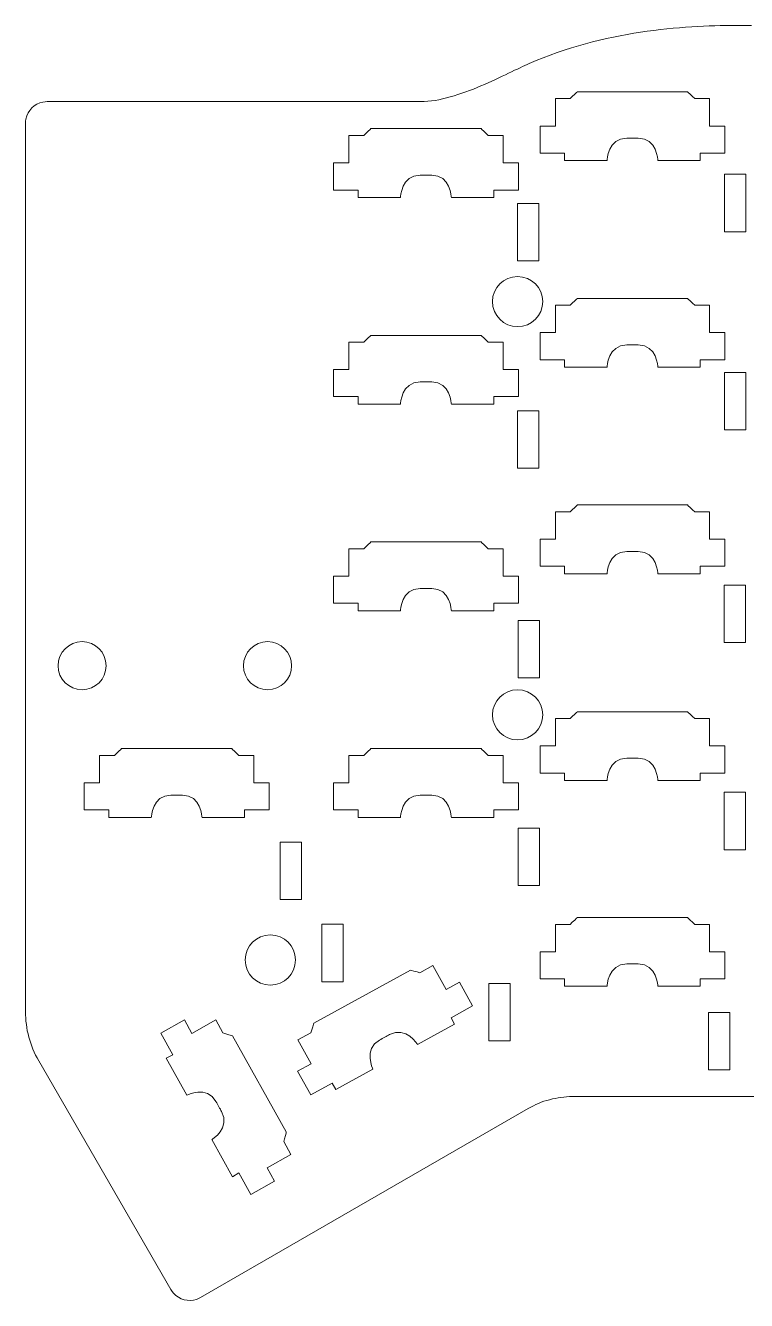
# Model space of a CAD drawing. Header units: millimetres. Extents: x 38 to 180, y 0 to 118.
# Drawn here: x 38.2 to 104.5, y 0.4 to 117.6 of the extents above; entities that cross this region are included whole.
import ezdxf

# ---------------------------------------------------------------- set-up
doc = ezdxf.new("R2010")
doc.units = ezdxf.units.MM
doc.header["$MEASUREMENT"] = 0
for name, color, linetype in [('Layer 2', 7, 'Continuous'), ('Layer 3', 7, 'Continuous'), ('Layer 6', 7, 'Continuous')]:
    doc.layers.add(name, color=color, linetype=linetype)

# ---------------------------------------------------------------- blocks, each defined once
blk = doc.blocks.new('block 2')
at = {"layer": 'Layer 2', "color": 1, "lineweight": 9, "true_color": 0xff0000}
for points in [[(96.61, 117.24), (97.21, 117.31)], [(97.21, 117.31), (97.79, 117.37)], [(97.79, 117.37), (98.37, 117.42)], [(98.37, 117.42), (98.93, 117.46)], [(98.93, 117.46), (99.49, 117.5)], [(99.49, 117.5), (100.04, 117.53)], [(100.04, 117.53), (100.57, 117.56)], [(100.57, 117.56), (101.1, 117.58)], [(101.1, 117.58), (101.61, 117.59)], [(101.61, 117.59), (102.11, 117.61)], [(102.11, 117.61), (102.6, 117.61)], [(102.6, 117.61), (103.08, 117.62)], [(103.08, 117.62), (103.54, 117.62)], [(103.54, 117.62), (103.79, 117.62)], [(103.79, 117.62), (104.12, 117.62)], [(104.12, 117.62), (104.52, 117.62)], [(104.52, 117.62), (104.98, 117.62)], [(89.71, 115.94), (90.36, 116.11)], [(90.36, 116.11), (91, 116.27)], [(91, 116.27), (91.64, 116.42)], [(91.64, 116.42), (92.28, 116.56)], [(92.28, 116.56), (92.92, 116.68)], [(92.92, 116.68), (93.55, 116.8)], [(93.55, 116.8), (94.17, 116.91)], [(94.17, 116.91), (94.79, 117)], [(94.79, 117), (95.4, 117.09)], [(95.4, 117.09), (96.01, 117.17)], [(96.01, 117.17), (96.61, 117.24)], [(85.82, 114.66), (86.47, 114.9)], [(86.47, 114.9), (87.12, 115.14)], [(87.12, 115.14), (87.77, 115.36)], [(87.77, 115.36), (88.42, 115.56)], [(88.42, 115.56), (89.07, 115.76)], [(89.07, 115.76), (89.71, 115.94)], [(83.45, 113.62), (83.7, 113.74)], [(83.7, 113.74), (83.93, 113.85)], [(83.93, 113.85), (84.15, 113.95)], [(84.15, 113.95), (84.35, 114.04)], [(84.35, 114.04), (84.54, 114.12)], [(84.54, 114.12), (85.18, 114.4)], [(85.18, 114.4), (85.82, 114.66)], [(81.11, 112.51), (81.43, 112.66)], [(81.43, 112.66), (81.75, 112.8)], [(81.75, 112.8), (82.05, 112.95)], [(82.05, 112.95), (82.35, 113.09)], [(82.35, 113.09), (82.64, 113.23)], [(82.64, 113.23), (82.92, 113.37)], [(82.92, 113.37), (83.19, 113.5)], [(83.19, 113.5), (83.45, 113.62)], [(77.99, 111.27), (78.35, 111.39)], [(78.35, 111.39), (78.7, 111.51)], [(78.7, 111.51), (79.06, 111.65)], [(79.06, 111.65), (79.41, 111.78)], [(79.41, 111.78), (79.76, 111.92)], [(79.76, 111.92), (80.1, 112.07)], [(80.1, 112.07), (80.44, 112.21)], [(80.44, 112.21), (80.78, 112.36)], [(80.78, 112.36), (81.11, 112.51)], [(38.8, 110.04), (39.01, 110.22)], [(39.01, 110.22), (39.26, 110.38)], [(39.26, 110.38), (39.52, 110.5)], [(39.52, 110.5), (39.81, 110.58)], [(39.81, 110.58), (40.01, 110.61)], [(40.01, 110.61), (40.21, 110.62)], [(40.21, 110.62), (74.55, 110.62)], [(74.55, 110.62), (74.88, 110.63)], [(74.55, 110.62), (74.55, 110.62)], [(74.88, 110.63), (75.21, 110.65)], [(75.21, 110.65), (75.54, 110.69)], [(75.54, 110.69), (75.88, 110.74)], [(75.88, 110.74), (76.23, 110.8)], [(76.23, 110.8), (76.58, 110.87)], [(76.58, 110.87), (76.93, 110.96)], [(76.93, 110.96), (77.28, 111.05)], [(77.28, 111.05), (77.64, 111.16)], [(77.64, 111.16), (77.99, 111.27)], [(38.25, 109.02), (38.33, 109.31)], [(38.33, 109.31), (38.45, 109.58)], [(38.45, 109.58), (38.61, 109.82)], [(38.61, 109.82), (38.8, 110.04)], [(38.21, 108.62), (38.22, 108.83)], [(38.21, 26.95), (38.21, 108.62)], [(38.22, 108.83), (38.25, 109.02)], [(38.22, 26.65), (38.21, 26.95)], [(38.23, 26.35), (38.22, 26.65)], [(38.25, 26.06), (38.23, 26.35)], [(38.29, 25.76), (38.25, 26.06)], [(38.33, 25.47), (38.29, 25.76)], [(38.38, 25.18), (38.33, 25.47)], [(38.45, 24.89), (38.38, 25.18)], [(38.52, 24.6), (38.45, 24.89)], [(38.6, 24.32), (38.52, 24.6)], [(38.69, 24.04), (38.6, 24.32)], [(38.79, 23.76), (38.69, 24.04)], [(38.9, 23.48), (38.79, 23.76)], [(39.02, 23.21), (38.9, 23.48)], [(39.14, 22.94), (39.02, 23.21)], [(39.28, 22.68), (39.14, 22.94)], [(39.43, 22.42), (39.28, 22.68)], [(51.58, 1.37), (39.43, 22.42)], [(86.15, 18.77), (85.9, 18.69)], [(86.41, 18.84), (86.15, 18.77)], [(86.67, 18.91), (86.41, 18.84)], [(86.93, 18.96), (86.67, 18.91)], [(87.19, 19.01), (86.93, 18.96)], [(87.45, 19.05), (87.19, 19.01)], [(87.72, 19.08), (87.45, 19.05)], [(87.98, 19.1), (87.72, 19.08)], [(88.25, 19.12), (87.98, 19.1)], [(88.52, 19.12), (88.25, 19.12)], [(137.88, 19.12), (88.52, 19.12)], [(84.45, 18.03), (54.31, 0.64)], [(84.68, 18.16), (84.45, 18.03)], [(84.92, 18.28), (84.68, 18.16)], [(85.16, 18.39), (84.92, 18.28)], [(85.4, 18.5), (85.16, 18.39)], [(85.65, 18.6), (85.4, 18.5)], [(85.9, 18.69), (85.65, 18.6)], [(51.69, 1.2), (51.58, 1.37)], [(51.82, 1.04), (51.69, 1.2)], [(52.03, 0.84), (51.82, 1.04)], [(52.27, 0.67), (52.03, 0.84)], [(52.52, 0.54), (52.27, 0.67)], [(52.8, 0.44), (52.52, 0.54)], [(53.08, 0.39), (52.8, 0.44)], [(53.37, 0.37), (53.08, 0.39)], [(53.66, 0.4), (53.37, 0.37)], [(53.94, 0.47), (53.66, 0.4)], [(54.13, 0.55), (53.94, 0.47)], [(54.31, 0.64), (54.13, 0.55)]]:
    blk.add_lwpolyline(points, dxfattribs=at)

msp = doc.modelspace()

# ---------------------------------------------------------------- linework, layer by layer
at = {"layer": 'Layer 3', "color": 1, "lineweight": 9, "true_color": 0xff0000}
for points, knots in [([(101.12, 108.38), (101.12, 108.38), (101.12, 110.9), (101.12, 110.9), (101.12, 110.9), (99.76, 110.9), (99.76, 110.9), (99.54, 111.12), (99.1, 111.53), (99.1, 111.53), (99.1, 111.53), (88.97, 111.53), (88.97, 111.53), (88.97, 111.53), (88.53, 111.12), (88.31, 110.9), (88.31, 110.9), (86.95, 110.9), (86.95, 110.9), (86.95, 110.9), (86.95, 108.38), (86.95, 108.38), (86.95, 108.38), (85.54, 108.38), (85.54, 108.38), (85.54, 108.38), (85.54, 105.89), (85.54, 105.89), (85.54, 105.89), (87.8, 105.89), (87.8, 105.89), (87.8, 105.89), (87.8, 105.21), (87.8, 105.21), (87.8, 105.21), (91.7, 105.21), (91.7, 105.21), (91.7, 105.21), (91.77, 107.26), (93.51, 107.26), (93.9, 107.26), (94.26, 107.26), (94.56, 107.26), (96.3, 107.26), (96.37, 105.21), (96.37, 105.21), (96.37, 105.21), (100.27, 105.21), (100.27, 105.21), (100.27, 105.21), (100.27, 105.89), (100.27, 105.89), (100.27, 105.89), (102.53, 105.89), (102.53, 105.89), (102.53, 105.89), (102.53, 108.38), (102.53, 108.38), (102.53, 108.38), (101.12, 108.38), (101.12, 108.38)], [0, 0, 0, 0, 1, 1, 1, 2, 2, 2, 3, 3, 3, 4, 4, 4, 5, 5, 5, 6, 6, 6, 7, 7, 7, 8, 8, 8, 9, 9, 9, 10, 10, 10, 11, 11, 11, 12, 12, 12, 13, 13, 13, 14, 14, 14, 15, 15, 15, 16, 16, 16, 17, 17, 17, 18, 18, 18, 19, 19, 19, 20, 20, 20, 20]), ([(82.13, 104.99), (82.13, 104.99), (82.13, 107.5), (82.13, 107.5), (82.13, 107.5), (80.76, 107.5), (80.76, 107.5), (80.55, 107.72), (80.11, 108.14), (80.11, 108.14), (80.11, 108.14), (69.97, 108.14), (69.97, 108.14), (69.97, 108.14), (69.53, 107.72), (69.32, 107.5), (69.32, 107.5), (67.95, 107.5), (67.95, 107.5), (67.95, 107.5), (67.95, 104.99), (67.95, 104.99), (67.95, 104.99), (66.54, 104.99), (66.54, 104.99), (66.54, 104.99), (66.54, 102.49), (66.54, 102.49), (66.54, 102.49), (68.8, 102.49), (68.8, 102.49), (68.8, 102.49), (68.8, 101.81), (68.8, 101.81), (68.8, 101.81), (72.7, 101.81), (72.7, 101.81), (72.7, 101.81), (72.77, 103.86), (74.51, 103.86), (74.9, 103.86), (75.27, 103.86), (75.57, 103.86), (77.31, 103.86), (77.38, 101.81), (77.38, 101.81), (77.38, 101.81), (81.28, 101.81), (81.28, 101.81), (81.28, 101.81), (81.28, 102.49), (81.28, 102.49), (81.28, 102.49), (83.54, 102.49), (83.54, 102.49), (83.54, 102.49), (83.54, 104.99), (83.54, 104.99), (83.54, 104.99), (82.13, 104.99), (82.13, 104.99)], [0, 0, 0, 0, 1, 1, 1, 2, 2, 2, 3, 3, 3, 4, 4, 4, 5, 5, 5, 6, 6, 6, 7, 7, 7, 8, 8, 8, 9, 9, 9, 10, 10, 10, 11, 11, 11, 12, 12, 12, 13, 13, 13, 14, 14, 14, 15, 15, 15, 16, 16, 16, 17, 17, 17, 18, 18, 18, 19, 19, 19, 20, 20, 20, 20]), ([(85.78, 92.23), (85.78, 90.96), (84.75, 89.93), (83.47, 89.93), (82.2, 89.93), (81.16, 90.96), (81.16, 92.23), (81.16, 93.51), (82.2, 94.54), (83.47, 94.54), (84.75, 94.54), (85.78, 93.51), (85.78, 92.23)], [0, 0, 0, 0, 1, 1, 1, 2, 2, 2, 3, 3, 3, 4, 4, 4, 4]), ([(101.12, 89.38), (101.12, 89.38), (101.12, 91.89), (101.12, 91.89), (101.12, 91.89), (99.76, 91.89), (99.76, 91.89), (99.54, 92.11), (99.1, 92.53), (99.1, 92.53), (99.1, 92.53), (88.97, 92.53), (88.97, 92.53), (88.97, 92.53), (88.53, 92.11), (88.31, 91.89), (88.31, 91.89), (86.95, 91.89), (86.95, 91.89), (86.95, 91.89), (86.95, 89.38), (86.95, 89.38), (86.95, 89.38), (85.54, 89.38), (85.54, 89.38), (85.54, 89.38), (85.54, 86.89), (85.54, 86.89), (85.54, 86.89), (87.8, 86.89), (87.8, 86.89), (87.8, 86.89), (87.8, 86.21), (87.8, 86.21), (87.8, 86.21), (91.7, 86.21), (91.7, 86.21), (91.7, 86.21), (91.77, 88.25), (93.51, 88.25), (93.9, 88.25), (94.26, 88.25), (94.56, 88.25), (96.3, 88.25), (96.37, 86.21), (96.37, 86.21), (96.37, 86.21), (100.27, 86.21), (100.27, 86.21), (100.27, 86.21), (100.27, 86.89), (100.27, 86.89), (100.27, 86.89), (102.53, 86.89), (102.53, 86.89), (102.53, 86.89), (102.53, 89.38), (102.53, 89.38), (102.53, 89.38), (101.12, 89.38), (101.12, 89.38)], [0, 0, 0, 0, 1, 1, 1, 2, 2, 2, 3, 3, 3, 4, 4, 4, 5, 5, 5, 6, 6, 6, 7, 7, 7, 8, 8, 8, 9, 9, 9, 10, 10, 10, 11, 11, 11, 12, 12, 12, 13, 13, 13, 14, 14, 14, 15, 15, 15, 16, 16, 16, 17, 17, 17, 18, 18, 18, 19, 19, 19, 20, 20, 20, 20]), ([(82.13, 85.98), (82.13, 85.98), (82.13, 88.5), (82.13, 88.5), (82.13, 88.5), (80.76, 88.5), (80.76, 88.5), (80.55, 88.72), (80.11, 89.13), (80.11, 89.13), (80.11, 89.13), (69.97, 89.13), (69.97, 89.13), (69.97, 89.13), (69.53, 88.72), (69.32, 88.5), (69.32, 88.5), (67.95, 88.5), (67.95, 88.5), (67.95, 88.5), (67.95, 85.98), (67.95, 85.98), (67.95, 85.98), (66.54, 85.98), (66.54, 85.98), (66.54, 85.98), (66.54, 83.49), (66.54, 83.49), (66.54, 83.49), (68.8, 83.49), (68.8, 83.49), (68.8, 83.49), (68.8, 82.81), (68.8, 82.81), (68.8, 82.81), (72.7, 82.81), (72.7, 82.81), (72.7, 82.81), (72.77, 84.85), (74.51, 84.85), (74.9, 84.85), (75.27, 84.85), (75.57, 84.85), (77.31, 84.85), (77.38, 82.81), (77.38, 82.81), (77.38, 82.81), (81.28, 82.81), (81.28, 82.81), (81.28, 82.81), (81.28, 83.49), (81.28, 83.49), (81.28, 83.49), (83.54, 83.49), (83.54, 83.49), (83.54, 83.49), (83.54, 85.98), (83.54, 85.98), (83.54, 85.98), (82.13, 85.98), (82.13, 85.98)], [0, 0, 0, 0, 1, 1, 1, 2, 2, 2, 3, 3, 3, 4, 4, 4, 5, 5, 5, 6, 6, 6, 7, 7, 7, 8, 8, 8, 9, 9, 9, 10, 10, 10, 11, 11, 11, 12, 12, 12, 13, 13, 13, 14, 14, 14, 15, 15, 15, 16, 16, 16, 17, 17, 17, 18, 18, 18, 19, 19, 19, 20, 20, 20, 20]), ([(101.12, 70.38), (101.12, 70.38), (101.12, 72.89), (101.12, 72.89), (101.12, 72.89), (99.76, 72.89), (99.76, 72.89), (99.54, 73.11), (99.1, 73.53), (99.1, 73.53), (99.1, 73.53), (88.97, 73.53), (88.97, 73.53), (88.97, 73.53), (88.53, 73.11), (88.31, 72.89), (88.31, 72.89), (86.95, 72.89), (86.95, 72.89), (86.95, 72.89), (86.95, 70.38), (86.95, 70.38), (86.95, 70.38), (85.54, 70.38), (85.54, 70.38), (85.54, 70.38), (85.54, 67.89), (85.54, 67.89), (85.54, 67.89), (87.8, 67.89), (87.8, 67.89), (87.8, 67.89), (87.8, 67.2), (87.8, 67.2), (87.8, 67.2), (91.7, 67.2), (91.7, 67.2), (91.7, 67.2), (91.77, 69.25), (93.51, 69.25), (93.9, 69.25), (94.26, 69.25), (94.56, 69.25), (96.3, 69.25), (96.37, 67.2), (96.37, 67.2), (96.37, 67.2), (100.27, 67.2), (100.27, 67.2), (100.27, 67.2), (100.27, 67.89), (100.27, 67.89), (100.27, 67.89), (102.53, 67.89), (102.53, 67.89), (102.53, 67.89), (102.53, 70.38), (102.53, 70.38), (102.53, 70.38), (101.12, 70.38), (101.12, 70.38)], [0, 0, 0, 0, 1, 1, 1, 2, 2, 2, 3, 3, 3, 4, 4, 4, 5, 5, 5, 6, 6, 6, 7, 7, 7, 8, 8, 8, 9, 9, 9, 10, 10, 10, 11, 11, 11, 12, 12, 12, 13, 13, 13, 14, 14, 14, 15, 15, 15, 16, 16, 16, 17, 17, 17, 18, 18, 18, 19, 19, 19, 20, 20, 20, 20]), ([(82.13, 66.98), (82.13, 66.98), (82.13, 69.49), (82.13, 69.49), (82.13, 69.49), (80.76, 69.49), (80.76, 69.49), (80.55, 69.71), (80.11, 70.13), (80.11, 70.13), (80.11, 70.13), (69.97, 70.13), (69.97, 70.13), (69.97, 70.13), (69.53, 69.71), (69.32, 69.49), (69.32, 69.49), (67.95, 69.49), (67.95, 69.49), (67.95, 69.49), (67.95, 66.98), (67.95, 66.98), (67.95, 66.98), (66.54, 66.98), (66.54, 66.98), (66.54, 66.98), (66.54, 64.49), (66.54, 64.49), (66.54, 64.49), (68.8, 64.49), (68.8, 64.49), (68.8, 64.49), (68.8, 63.81), (68.8, 63.81), (68.8, 63.81), (72.7, 63.81), (72.7, 63.81), (72.7, 63.81), (72.77, 65.85), (74.51, 65.85), (74.9, 65.85), (75.27, 65.85), (75.57, 65.85), (77.31, 65.85), (77.38, 63.81), (77.38, 63.81), (77.38, 63.81), (81.28, 63.81), (81.28, 63.81), (81.28, 63.81), (81.28, 64.49), (81.28, 64.49), (81.28, 64.49), (83.54, 64.49), (83.54, 64.49), (83.54, 64.49), (83.54, 66.98), (83.54, 66.98), (83.54, 66.98), (82.13, 66.98), (82.13, 66.98)], [0, 0, 0, 0, 1, 1, 1, 2, 2, 2, 3, 3, 3, 4, 4, 4, 5, 5, 5, 6, 6, 6, 7, 7, 7, 8, 8, 8, 9, 9, 9, 10, 10, 10, 11, 11, 11, 12, 12, 12, 13, 13, 13, 14, 14, 14, 15, 15, 15, 16, 16, 16, 17, 17, 17, 18, 18, 18, 19, 19, 19, 20, 20, 20, 20]), ([(45.63, 58.75), (45.63, 57.53), (44.64, 56.54), (43.42, 56.54), (42.2, 56.54), (41.21, 57.53), (41.21, 58.75), (41.21, 59.97), (42.2, 60.96), (43.42, 60.96), (44.64, 60.96), (45.63, 59.97), (45.63, 58.75)], [0, 0, 0, 0, 1, 1, 1, 2, 2, 2, 3, 3, 3, 4, 4, 4, 4]), ([(62.69, 58.75), (62.69, 57.53), (61.7, 56.54), (60.48, 56.54), (59.25, 56.54), (58.26, 57.53), (58.26, 58.75), (58.26, 59.97), (59.25, 60.96), (60.48, 60.96), (61.7, 60.96), (62.69, 59.97), (62.69, 58.75)], [0, 0, 0, 0, 1, 1, 1, 2, 2, 2, 3, 3, 3, 4, 4, 4, 4]), ([(85.78, 54.23), (85.78, 52.96), (84.75, 51.93), (83.47, 51.93), (82.2, 51.93), (81.16, 52.96), (81.16, 54.23), (81.16, 55.51), (82.2, 56.54), (83.47, 56.54), (84.75, 56.54), (85.78, 55.51), (85.78, 54.23)], [0, 0, 0, 0, 1, 1, 1, 2, 2, 2, 3, 3, 3, 4, 4, 4, 4]), ([(101.12, 51.37), (101.12, 51.37), (101.12, 53.89), (101.12, 53.89), (101.12, 53.89), (99.76, 53.89), (99.76, 53.89), (99.54, 54.11), (99.1, 54.52), (99.1, 54.52), (99.1, 54.52), (88.97, 54.52), (88.97, 54.52), (88.97, 54.52), (88.53, 54.11), (88.31, 53.89), (88.31, 53.89), (86.95, 53.89), (86.95, 53.89), (86.95, 53.89), (86.95, 51.37), (86.95, 51.37), (86.95, 51.37), (85.54, 51.37), (85.54, 51.37), (85.54, 51.37), (85.54, 48.88), (85.54, 48.88), (85.54, 48.88), (87.8, 48.88), (87.8, 48.88), (87.8, 48.88), (87.8, 48.2), (87.8, 48.2), (87.8, 48.2), (91.7, 48.2), (91.7, 48.2), (91.7, 48.2), (91.77, 50.25), (93.51, 50.25), (93.9, 50.25), (94.26, 50.25), (94.56, 50.25), (96.3, 50.25), (96.37, 48.2), (96.37, 48.2), (96.37, 48.2), (100.27, 48.2), (100.27, 48.2), (100.27, 48.2), (100.27, 48.88), (100.27, 48.88), (100.27, 48.88), (102.53, 48.88), (102.53, 48.88), (102.53, 48.88), (102.53, 51.37), (102.53, 51.37), (102.53, 51.37), (101.12, 51.37), (101.12, 51.37)], [0, 0, 0, 0, 1, 1, 1, 2, 2, 2, 3, 3, 3, 4, 4, 4, 5, 5, 5, 6, 6, 6, 7, 7, 7, 8, 8, 8, 9, 9, 9, 10, 10, 10, 11, 11, 11, 12, 12, 12, 13, 13, 13, 14, 14, 14, 15, 15, 15, 16, 16, 16, 17, 17, 17, 18, 18, 18, 19, 19, 19, 20, 20, 20, 20]), ([(59.2, 47.98), (59.2, 47.98), (59.2, 50.49), (59.2, 50.49), (59.2, 50.49), (57.84, 50.49), (57.84, 50.49), (57.62, 50.71), (57.18, 51.12), (57.18, 51.12), (57.18, 51.12), (47.05, 51.12), (47.05, 51.12), (47.05, 51.12), (46.61, 50.71), (46.39, 50.49), (46.39, 50.49), (45.03, 50.49), (45.03, 50.49), (45.03, 50.49), (45.03, 47.98), (45.03, 47.98), (45.03, 47.98), (43.62, 47.98), (43.62, 47.98), (43.62, 47.98), (43.62, 45.48), (43.62, 45.48), (43.62, 45.48), (45.88, 45.48), (45.88, 45.48), (45.88, 45.48), (45.88, 44.8), (45.88, 44.8), (45.88, 44.8), (49.78, 44.8), (49.78, 44.8), (49.78, 44.8), (49.85, 46.85), (51.59, 46.85), (51.98, 46.85), (52.34, 46.85), (52.64, 46.85), (54.38, 46.85), (54.45, 44.8), (54.45, 44.8), (54.45, 44.8), (58.35, 44.8), (58.35, 44.8), (58.35, 44.8), (58.35, 45.48), (58.35, 45.48), (58.35, 45.48), (60.61, 45.48), (60.61, 45.48), (60.61, 45.48), (60.61, 47.98), (60.61, 47.98), (60.61, 47.98), (59.2, 47.98), (59.2, 47.98)], [0, 0, 0, 0, 1, 1, 1, 2, 2, 2, 3, 3, 3, 4, 4, 4, 5, 5, 5, 6, 6, 6, 7, 7, 7, 8, 8, 8, 9, 9, 9, 10, 10, 10, 11, 11, 11, 12, 12, 12, 13, 13, 13, 14, 14, 14, 15, 15, 15, 16, 16, 16, 17, 17, 17, 18, 18, 18, 19, 19, 19, 20, 20, 20, 20]), ([(82.13, 47.98), (82.13, 47.98), (82.13, 50.49), (82.13, 50.49), (82.13, 50.49), (80.76, 50.49), (80.76, 50.49), (80.55, 50.71), (80.11, 51.12), (80.11, 51.12), (80.11, 51.12), (69.97, 51.12), (69.97, 51.12), (69.97, 51.12), (69.53, 50.71), (69.32, 50.49), (69.32, 50.49), (67.95, 50.49), (67.95, 50.49), (67.95, 50.49), (67.95, 47.98), (67.95, 47.98), (67.95, 47.98), (66.54, 47.98), (66.54, 47.98), (66.54, 47.98), (66.54, 45.48), (66.54, 45.48), (66.54, 45.48), (68.8, 45.48), (68.8, 45.48), (68.8, 45.48), (68.8, 44.8), (68.8, 44.8), (68.8, 44.8), (72.7, 44.8), (72.7, 44.8), (72.7, 44.8), (72.77, 46.85), (74.51, 46.85), (74.9, 46.85), (75.27, 46.85), (75.57, 46.85), (77.31, 46.85), (77.38, 44.8), (77.38, 44.8), (77.38, 44.8), (81.28, 44.8), (81.28, 44.8), (81.28, 44.8), (81.28, 45.48), (81.28, 45.48), (81.28, 45.48), (83.54, 45.48), (83.54, 45.48), (83.54, 45.48), (83.54, 47.98), (83.54, 47.98), (83.54, 47.98), (82.13, 47.98), (82.13, 47.98)], [0, 0, 0, 0, 1, 1, 1, 2, 2, 2, 3, 3, 3, 4, 4, 4, 5, 5, 5, 6, 6, 6, 7, 7, 7, 8, 8, 8, 9, 9, 9, 10, 10, 10, 11, 11, 11, 12, 12, 12, 13, 13, 13, 14, 14, 14, 15, 15, 15, 16, 16, 16, 17, 17, 17, 18, 18, 18, 19, 19, 19, 20, 20, 20, 20]), ([(101.12, 32.44), (101.12, 32.44), (101.12, 34.96), (101.12, 34.96), (101.12, 34.96), (99.76, 34.96), (99.76, 34.96), (99.54, 35.18), (99.1, 35.59), (99.1, 35.59), (99.1, 35.59), (88.97, 35.59), (88.97, 35.59), (88.97, 35.59), (88.53, 35.18), (88.31, 34.96), (88.31, 34.96), (86.95, 34.96), (86.95, 34.96), (86.95, 34.96), (86.95, 32.44), (86.95, 32.44), (86.95, 32.44), (85.54, 32.44), (85.54, 32.44), (85.54, 32.44), (85.54, 29.95), (85.54, 29.95), (85.54, 29.95), (87.8, 29.95), (87.8, 29.95), (87.8, 29.95), (87.8, 29.27), (87.8, 29.27), (87.8, 29.27), (91.7, 29.27), (91.7, 29.27), (91.7, 29.27), (91.77, 31.32), (93.51, 31.32), (93.9, 31.32), (94.26, 31.32), (94.56, 31.32), (96.3, 31.32), (96.37, 29.27), (96.37, 29.27), (96.37, 29.27), (100.27, 29.27), (100.27, 29.27), (100.27, 29.27), (100.27, 29.95), (100.27, 29.95), (100.27, 29.95), (102.53, 29.95), (102.53, 29.95), (102.53, 29.95), (102.53, 32.44), (102.53, 32.44), (102.53, 32.44), (101.12, 32.44), (101.12, 32.44)], [0, 0, 0, 0, 1, 1, 1, 2, 2, 2, 3, 3, 3, 4, 4, 4, 5, 5, 5, 6, 6, 6, 7, 7, 7, 8, 8, 8, 9, 9, 9, 10, 10, 10, 11, 11, 11, 12, 12, 12, 13, 13, 13, 14, 14, 14, 15, 15, 15, 16, 16, 16, 17, 17, 17, 18, 18, 18, 19, 19, 19, 20, 20, 20, 20]), ([(63.04, 31.69), (63.04, 30.41), (62.01, 29.38), (60.73, 29.38), (59.46, 29.38), (58.43, 30.41), (58.43, 31.69), (58.43, 32.96), (59.46, 33.99), (60.73, 33.99), (62.01, 33.99), (63.04, 32.96), (63.04, 31.69)], [0, 0, 0, 0, 1, 1, 1, 2, 2, 2, 3, 3, 3, 4, 4, 4, 4]), ([(76.9, 28.98), (76.9, 28.98), (75.68, 31.18), (75.68, 31.18), (75.68, 31.18), (74.49, 30.52), (74.49, 30.52), (74.19, 30.61), (73.61, 30.76), (73.61, 30.76), (73.61, 30.76), (64.73, 25.87), (64.73, 25.87), (64.73, 25.87), (64.55, 25.3), (64.46, 25), (64.46, 25), (63.27, 24.34), (63.27, 24.34), (63.27, 24.34), (64.48, 22.14), (64.48, 22.14), (64.48, 22.14), (63.24, 21.46), (63.24, 21.46), (63.24, 21.46), (64.45, 19.28), (64.45, 19.28), (64.45, 19.28), (66.43, 20.37), (66.43, 20.37), (66.43, 20.37), (66.75, 19.77), (66.75, 19.77), (66.75, 19.77), (70.17, 21.65), (70.17, 21.65), (70.17, 21.65), (69.25, 23.48), (70.77, 24.32), (71.11, 24.5), (71.43, 24.68), (71.69, 24.82), (73.22, 25.66), (74.27, 23.91), (74.27, 23.91), (74.27, 23.91), (77.68, 25.79), (77.68, 25.79), (77.68, 25.79), (77.35, 26.38), (77.35, 26.38), (77.35, 26.38), (79.33, 27.47), (79.33, 27.47), (79.33, 27.47), (78.13, 29.66), (78.13, 29.66), (78.13, 29.66), (76.9, 28.98), (76.9, 28.98)], [0, 0, 0, 0, 1, 1, 1, 2, 2, 2, 3, 3, 3, 4, 4, 4, 5, 5, 5, 6, 6, 6, 7, 7, 7, 8, 8, 8, 9, 9, 9, 10, 10, 10, 11, 11, 11, 12, 12, 12, 13, 13, 13, 14, 14, 14, 15, 15, 15, 16, 16, 16, 17, 17, 17, 18, 18, 18, 19, 19, 19, 20, 20, 20, 20]), ([(60.43, 12.57), (60.43, 12.57), (62.63, 13.8), (62.63, 13.8), (62.63, 13.8), (61.96, 14.99), (61.96, 14.99), (62.05, 15.29), (62.2, 15.87), (62.2, 15.87), (62.2, 15.87), (57.25, 24.71), (57.25, 24.71), (57.25, 24.71), (56.67, 24.9), (56.37, 24.98), (56.37, 24.98), (55.71, 26.17), (55.71, 26.17), (55.71, 26.17), (53.51, 24.94), (53.51, 24.94), (53.51, 24.94), (52.83, 26.17), (52.83, 26.17), (52.83, 26.17), (50.65, 24.96), (50.65, 24.96), (50.65, 24.96), (51.75, 22.98), (51.75, 22.98), (51.75, 22.98), (51.16, 22.65), (51.16, 22.65), (51.16, 22.65), (53.06, 19.25), (53.06, 19.25), (53.06, 19.25), (54.88, 20.18), (55.73, 18.67), (55.92, 18.32), (56.1, 18.01), (56.25, 17.75), (57.1, 16.23), (55.35, 15.17), (55.35, 15.17), (55.35, 15.17), (57.25, 11.76), (57.25, 11.76), (57.25, 11.76), (57.84, 12.1), (57.84, 12.1), (57.84, 12.1), (58.95, 10.12), (58.95, 10.12), (58.95, 10.12), (61.12, 11.34), (61.12, 11.34), (61.12, 11.34), (60.43, 12.57), (60.43, 12.57)], [0, 0, 0, 0, 1, 1, 1, 2, 2, 2, 3, 3, 3, 4, 4, 4, 5, 5, 5, 6, 6, 6, 7, 7, 7, 8, 8, 8, 9, 9, 9, 10, 10, 10, 11, 11, 11, 12, 12, 12, 13, 13, 13, 14, 14, 14, 15, 15, 15, 16, 16, 16, 17, 17, 17, 18, 18, 18, 19, 19, 19, 20, 20, 20, 20])]:
    msp.add_open_spline(points, degree=3, knots=knots, dxfattribs=at)
at = {"layer": 'Layer 6', "color": 1, "lineweight": 9, "true_color": 0xff0000}
for points in [[(104.47, 98.66), (102.51, 98.66), (102.51, 103.95), (104.47, 103.95), (104.47, 98.66)], [(85.41, 95.97), (83.45, 95.97), (83.45, 101.26), (85.41, 101.26), (85.41, 95.97)], [(104.45, 80.43), (102.49, 80.43), (102.49, 85.72), (104.45, 85.72), (104.45, 80.43)], [(85.41, 76.91), (83.45, 76.91), (83.45, 82.2), (85.41, 82.2), (85.41, 76.91)], [(104.42, 60.88), (102.46, 60.88), (102.46, 66.17), (104.42, 66.17), (104.42, 60.88)], [(85.49, 57.63), (83.53, 57.63), (83.53, 62.92), (85.49, 62.92), (85.49, 57.63)], [(104.44, 41.83), (102.48, 41.83), (102.48, 47.12), (104.44, 47.12), (104.44, 41.83)], [(85.49, 38.53), (83.53, 38.53), (83.53, 43.81), (85.49, 43.81), (85.49, 38.53)], [(63.61, 37.24), (61.65, 37.24), (61.65, 42.53), (63.61, 42.53), (63.61, 37.24)], [(67.44, 29.69), (65.48, 29.69), (65.48, 34.98), (67.44, 34.98), (67.44, 29.69)], [(82.8, 24.25), (80.84, 24.25), (80.84, 29.53), (82.8, 29.53), (82.8, 24.25)], [(102.98, 21.58), (101.02, 21.58), (101.02, 26.87), (102.98, 26.87), (102.98, 21.58)]]:
    msp.add_lwpolyline(points, dxfattribs=at)

# ---------------------------------------------------------------- block references
at = {"layer": 'Layer 2'}
msp.add_blockref('block 2', (0, 0), dxfattribs=at)

doc.saveas('drawing.dxf')
